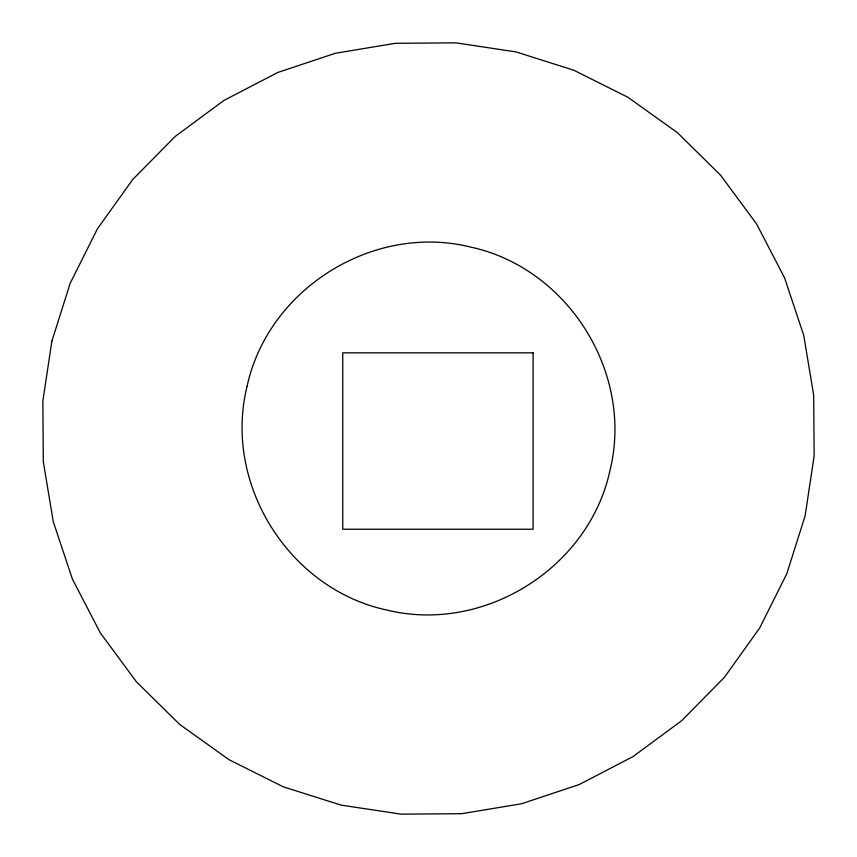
<?xml version="1.0" encoding="UTF-8"?>
<svg xmlns="http://www.w3.org/2000/svg" width="857" height="857" viewBox="0 0 857 857"><rect width="100%" height="100%" fill="white"/><g stroke="black" fill="none" stroke-linecap="round" stroke-linejoin="round"><path stroke-width="1.29" d="M51.891 341.086L42.85 401.076L43.311 461.741L53.252 521.592L72.427 579.139L100.387 632.991L136.413 681.797L179.627 724.379L228.98 759.666L283.238 786.801L341.086 805.109L401.076 814.15L461.741 813.689L521.592 803.748L579.139 784.573L632.991 756.613L681.797 720.587L724.379 677.373L759.666 628.02L786.801 573.762L805.109 515.914L814.15 455.924L813.689 395.259L803.748 335.408L784.573 277.861L756.613 224.009L720.587 175.203L677.373 132.621L628.02 97.334L573.762 70.199L515.914 51.891L455.924 42.85L395.259 43.311L335.408 53.252L277.861 72.427L224.009 100.387L175.203 136.413L132.621 179.627L97.334 228.98L70.199 283.238L51.891 341.086M247.062 386.389C222.959 483.477 288.605 588.813 386.389 609.938C483.477 634.041 588.813 568.395 609.938 470.611C634.041 373.523 568.395 268.187 470.611 247.062C373.523 222.959 268.187 288.605 247.062 386.389M533.097 352.838L342.757 352.838L342.757 529.24L533.097 529.24L533.097 352.838"/></g></svg>
